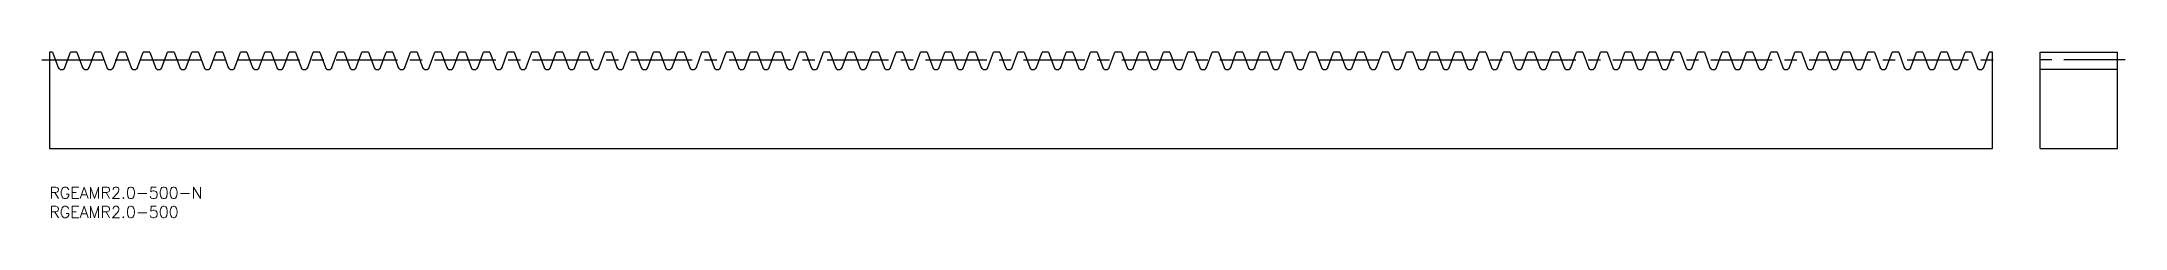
# Model space of a CAD drawing. Extents: x -2 to 537, y -8 to 35.
import ezdxf

# ---------------------------------------------------------------- set-up
doc = ezdxf.new("R2010")
doc.units = 0
doc.header["$LTSCALE"] = 0.5
doc.linetypes.add('CENTER', pattern=[50.8, 31.75, -6.35, 6.35, -6.35])
for name, color, linetype in [('MSM_CENTER', 1, 'CENTER'), ('MSM_CONTINUOUS', 7, 'CONTINUOUS'), ('MSM_PART_NUMBER', 7, 'CONTINUOUS')]:
    doc.layers.add(name, color=color, linetype=linetype)
doc.styles.get("Standard").update_dxf_attribs({"font": 'txt.shx', "height": 3, "bigfont": 'bigfont.shx'})

msp = doc.modelspace()

# ---------------------------------------------------------------- linework, layer by layer
at = {"layer": 'MSM_CENTER'}
for p, q in [((-2, 33), (504.66, 33)), ((537, 33), (513, 33))]:
    msp.add_line(p, q, dxfattribs=at)
at = {"layer": 'MSM_CONTINUOUS'}
for p, q in [((0.84, 35), (0, 35)), ((0, 35), (0, 10)), ((0.84, 35), (2.3, 31)), ((3.98, 31), (5.44, 35)), ((7.13, 35), (5.44, 35)), ((7.13, 35), (8.58, 31)), ((10.27, 31), (11.72, 35)), ((13.41, 35), (11.72, 35)), ((13.41, 35), (14.87, 31)), ((16.55, 31), (18.01, 35)), ((19.69, 35), (18.01, 35)), ((19.69, 35), (21.15, 31)), ((22.83, 31), (24.29, 35)), ((25.98, 35), (24.29, 35)), ((25.98, 35), (27.43, 31)), ((29.12, 31), (30.57, 35)), ((32.26, 35), (30.57, 35)), ((32.26, 35), (33.71, 31)), ((35.4, 31), (36.86, 35)), ((38.54, 35), (36.86, 35)), ((38.54, 35), (40, 31)), ((41.68, 31), (43.14, 35)), ((44.83, 35), (43.14, 35)), ((44.83, 35), (46.28, 31)), ((47.97, 31), (49.42, 35)), ((51.11, 35), (49.42, 35)), ((51.11, 35), (52.56, 31)), ((54.25, 31), (55.71, 35)), ((57.39, 35), (55.71, 35)), ((57.39, 35), (58.85, 31)), ((60.53, 31), (61.99, 35)), ((63.67, 35), (61.99, 35)), ((63.67, 35), (65.13, 31)), ((66.82, 31), (68.27, 35)), ((69.96, 35), (68.27, 35)), ((69.96, 35), (71.41, 31)), ((73.1, 31), (74.56, 35)), ((76.24, 35), (74.56, 35)), ((76.24, 35), (77.7, 31)), ((79.38, 31), (80.84, 35)), ((82.52, 35), (80.84, 35)), ((82.52, 35), (83.98, 31)), ((85.67, 31), (87.12, 35)), ((88.81, 35), (87.12, 35)), ((88.81, 35), (90.26, 31)), ((91.95, 31), (93.41, 35)), ((95.09, 35), (93.41, 35)), ((95.09, 35), (96.55, 31)), ((98.23, 31), (99.69, 35)), ((101.37, 35), (99.69, 35)), ((101.37, 35), (102.83, 31)), ((104.52, 31), (105.97, 35)), ((107.66, 35), (105.97, 35)), ((107.66, 35), (109.11, 31)), ((110.8, 31), (112.25, 35)), ((113.94, 35), (112.25, 35)), ((113.94, 35), (115.4, 31)), ((117.08, 31), (118.54, 35)), ((120.22, 35), (118.54, 35)), ((120.22, 35), (121.68, 31)), ((123.37, 31), (124.82, 35)), ((126.51, 35), (124.82, 35)), ((126.51, 35), (127.96, 31)), ((129.65, 31), (131.1, 35)), ((132.79, 35), (131.1, 35)), ((132.79, 35), (134.25, 31)), ((135.93, 31), (137.39, 35)), ((139.07, 35), (137.39, 35)), ((139.07, 35), (140.53, 31)), ((142.21, 31), (143.67, 35)), ((145.36, 35), (143.67, 35)), ((145.36, 35), (146.81, 31)), ((148.5, 31), (149.95, 35)), ((151.64, 35), (149.95, 35)), ((151.64, 35), (153.1, 31)), ((154.78, 31), (156.24, 35)), ((157.92, 35), (156.24, 35)), ((157.92, 35), (159.38, 31)), ((161.06, 31), (162.52, 35)), ((164.21, 35), (162.52, 35)), ((164.21, 35), (165.66, 31)), ((167.35, 31), (168.8, 35)), ((170.49, 35), (168.8, 35)), ((170.49, 35), (171.95, 31)), ((173.63, 31), (175.09, 35)), ((176.77, 35), (175.09, 35)), ((176.77, 35), (178.23, 31)), ((179.91, 31), (181.37, 35)), ((183.06, 35), (181.37, 35)), ((183.06, 35), (184.51, 31)), ((186.2, 31), (187.65, 35)), ((189.34, 35), (187.65, 35)), ((189.34, 35), (190.79, 31)), ((192.48, 31), (193.94, 35)), ((195.62, 35), (193.94, 35)), ((195.62, 35), (197.08, 31)), ((198.76, 31), (200.22, 35)), ((201.91, 35), (200.22, 35)), ((201.91, 35), (203.36, 31)), ((205.05, 31), (206.5, 35)), ((208.19, 35), (206.5, 35)), ((208.19, 35), (209.64, 31)), ((211.33, 31), (212.79, 35)), ((214.47, 35), (212.79, 35)), ((214.47, 35), (215.93, 31)), ((217.61, 31), (219.07, 35)), ((220.75, 35), (219.07, 35)), ((220.75, 35), (222.21, 31)), ((223.9, 31), (225.35, 35)), ((227.04, 35), (225.35, 35)), ((227.04, 35), (228.49, 31)), ((230.18, 31), (231.64, 35)), ((233.32, 35), (231.64, 35)), ((233.32, 35), (234.78, 31)), ((236.46, 31), (237.92, 35)), ((239.6, 35), (237.92, 35)), ((239.6, 35), (241.06, 31)), ((242.75, 31), (244.2, 35)), ((245.89, 35), (244.2, 35)), ((245.89, 35), (247.34, 31)), ((249.03, 31), (250.49, 35)), ((252.17, 35), (250.49, 35)), ((252.17, 35), (253.63, 31)), ((255.31, 31), (256.77, 35)), ((258.45, 35), (256.77, 35)), ((258.45, 35), (259.91, 31)), ((261.6, 31), (263.05, 35)), ((264.74, 35), (263.05, 35)), ((264.74, 35), (266.19, 31)), ((267.88, 31), (269.33, 35)), ((271.02, 35), (269.33, 35)), ((271.02, 35), (272.48, 31)), ((274.16, 31), (275.62, 35)), ((277.3, 35), (275.62, 35)), ((277.3, 35), (278.76, 31)), ((280.45, 31), (281.9, 35)), ((283.59, 35), (281.9, 35)), ((283.59, 35), (285.04, 31)), ((286.73, 31), (288.18, 35)), ((289.87, 35), (288.18, 35)), ((289.87, 35), (291.33, 31)), ((293.01, 31), (294.47, 35)), ((296.15, 35), (294.47, 35)), ((296.15, 35), (297.61, 31)), ((299.29, 31), (300.75, 35)), ((302.44, 35), (300.75, 35)), ((302.44, 35), (303.89, 31)), ((305.58, 31), (307.03, 35)), ((308.72, 35), (307.03, 35)), ((308.72, 35), (310.18, 31)), ((311.86, 31), (313.32, 35)), ((315, 35), (313.32, 35)), ((315, 35), (316.46, 31)), ((318.14, 31), (319.6, 35)), ((321.29, 35), (319.6, 35)), ((321.29, 35), (322.74, 31)), ((324.43, 31), (325.88, 35)), ((327.57, 35), (325.88, 35)), ((327.57, 35), (329.03, 31)), ((330.71, 31), (332.17, 35)), ((333.85, 35), (332.17, 35)), ((333.85, 35), (335.31, 31)), ((336.99, 31), (338.45, 35)), ((340.14, 35), (338.45, 35)), ((340.14, 35), (341.59, 31)), ((343.28, 31), (344.73, 35)), ((346.42, 35), (344.73, 35)), ((346.42, 35), (347.87, 31)), ((349.56, 31), (351.02, 35)), ((352.7, 35), (351.02, 35)), ((352.7, 35), (354.16, 31)), ((355.84, 31), (357.3, 35)), ((358.99, 35), (357.3, 35)), ((358.99, 35), (360.44, 31)), ((362.13, 31), (363.58, 35)), ((365.27, 35), (363.58, 35)), ((365.27, 35), (366.72, 31)), ((368.41, 31), (369.87, 35)), ((371.55, 35), (369.87, 35)), ((371.55, 35), (373.01, 31)), ((374.69, 31), (376.15, 35)), ((377.83, 35), (376.15, 35)), ((377.83, 35), (379.29, 31)), ((380.98, 31), (382.43, 35)), ((384.12, 35), (382.43, 35)), ((384.12, 35), (385.57, 31)), ((387.26, 31), (388.72, 35)), ((390.4, 35), (388.72, 35)), ((390.4, 35), (391.86, 31)), ((393.54, 31), (395, 35)), ((396.68, 35), (395, 35)), ((396.68, 35), (398.14, 31)), ((399.83, 31), (401.28, 35)), ((402.97, 35), (401.28, 35)), ((402.97, 35), (404.42, 31)), ((406.11, 31), (407.57, 35)), ((409.25, 35), (407.57, 35)), ((409.25, 35), (410.71, 31)), ((412.39, 31), (413.85, 35)), ((415.53, 35), (413.85, 35)), ((415.53, 35), (416.99, 31)), ((418.68, 31), (420.13, 35)), ((421.82, 35), (420.13, 35)), ((421.82, 35), (423.27, 31)), ((424.96, 31), (426.41, 35)), ((428.1, 35), (426.41, 35)), ((428.1, 35), (429.56, 31)), ((431.24, 31), (432.7, 35)), ((434.38, 35), (432.7, 35)), ((434.38, 35), (435.84, 31)), ((437.53, 31), (438.98, 35)), ((440.67, 35), (438.98, 35)), ((440.67, 35), (442.12, 31)), ((443.81, 31), (445.26, 35)), ((446.95, 35), (445.26, 35)), ((446.95, 35), (448.41, 31)), ((450.09, 31), (451.55, 35)), ((453.23, 35), (451.55, 35)), ((453.23, 35), (454.69, 31)), ((456.37, 31), (457.83, 35)), ((459.52, 35), (457.83, 35)), ((459.52, 35), (460.97, 31)), ((462.66, 31), (464.11, 35)), ((465.8, 35), (464.11, 35)), ((465.8, 35), (467.26, 31)), ((468.94, 31), (470.4, 35)), ((472.08, 35), (470.4, 35)), ((472.08, 35), (473.54, 31)), ((475.22, 31), (476.68, 35)), ((478.37, 35), (476.68, 35)), ((478.37, 35), (479.82, 31)), ((481.51, 31), (482.96, 35)), ((484.65, 35), (482.96, 35)), ((484.65, 35), (486.11, 31)), ((487.79, 31), (489.25, 35)), ((490.93, 35), (489.25, 35)), ((490.93, 35), (492.39, 31)), ((494.07, 31), (495.53, 35)), ((497.22, 35), (495.53, 35)), ((497.22, 35), (498.67, 31)), ((500.36, 31), (501.81, 35)), ((502.66, 35), (501.81, 35)), ((502.66, 10), (502.66, 35)), ((515, 35), (535, 35)), ((515, 10), (515, 35)), ((535, 10), (535, 35)), ((3.01, 30.5), (3.27, 30.5)), ((9.3, 30.5), (9.55, 30.5)), ((15.58, 30.5), (15.84, 30.5)), ((21.86, 30.5), (22.12, 30.5)), ((28.15, 30.5), (28.4, 30.5)), ((34.43, 30.5), (34.69, 30.5)), ((40.71, 30.5), (40.97, 30.5)), ((47, 30.5), (47.25, 30.5)), ((53.28, 30.5), (53.54, 30.5)), ((59.56, 30.5), (59.82, 30.5)), ((65.84, 30.5), (66.1, 30.5)), ((72.13, 30.5), (72.39, 30.5)), ((78.41, 30.5), (78.67, 30.5)), ((84.69, 30.5), (84.95, 30.5)), ((90.98, 30.5), (91.24, 30.5)), ((97.26, 30.5), (97.52, 30.5)), ((103.54, 30.5), (103.8, 30.5)), ((109.83, 30.5), (110.08, 30.5)), ((116.11, 30.5), (116.37, 30.5)), ((122.39, 30.5), (122.65, 30.5)), ((128.68, 30.5), (128.93, 30.5)), ((134.96, 30.5), (135.22, 30.5)), ((141.24, 30.5), (141.5, 30.5)), ((147.53, 30.5), (147.78, 30.5)), ((153.81, 30.5), (154.07, 30.5)), ((160.09, 30.5), (160.35, 30.5)), ((166.38, 30.5), (166.63, 30.5)), ((172.66, 30.5), (172.92, 30.5)), ((178.94, 30.5), (179.2, 30.5)), ((185.23, 30.5), (185.48, 30.5)), ((191.51, 30.5), (191.77, 30.5)), ((197.79, 30.5), (198.05, 30.5)), ((204.08, 30.5), (204.33, 30.5)), ((210.36, 30.5), (210.62, 30.5)), ((216.64, 30.5), (216.9, 30.5)), ((222.92, 30.5), (223.18, 30.5)), ((229.21, 30.5), (229.47, 30.5)), ((235.49, 30.5), (235.75, 30.5)), ((241.77, 30.5), (242.03, 30.5)), ((248.06, 30.5), (248.32, 30.5)), ((254.34, 30.5), (254.6, 30.5)), ((260.62, 30.5), (260.88, 30.5)), ((266.91, 30.5), (267.16, 30.5)), ((273.19, 30.5), (273.45, 30.5)), ((279.47, 30.5), (279.73, 30.5)), ((285.76, 30.5), (286.01, 30.5)), ((292.04, 30.5), (292.3, 30.5)), ((298.32, 30.5), (298.58, 30.5)), ((304.61, 30.5), (304.86, 30.5)), ((310.89, 30.5), (311.15, 30.5)), ((317.17, 30.5), (317.43, 30.5)), ((323.46, 30.5), (323.71, 30.5)), ((329.74, 30.5), (330, 30.5)), ((336.02, 30.5), (336.28, 30.5)), ((342.31, 30.5), (342.56, 30.5)), ((348.59, 30.5), (348.85, 30.5)), ((354.87, 30.5), (355.13, 30.5)), ((361.16, 30.5), (361.41, 30.5)), ((367.44, 30.5), (367.7, 30.5)), ((373.72, 30.5), (373.98, 30.5)), ((380, 30.5), (380.26, 30.5)), ((386.29, 30.5), (386.55, 30.5)), ((392.57, 30.5), (392.83, 30.5)), ((398.85, 30.5), (399.11, 30.5)), ((405.14, 30.5), (405.4, 30.5)), ((411.42, 30.5), (411.68, 30.5)), ((417.7, 30.5), (417.96, 30.5)), ((423.99, 30.5), (424.24, 30.5)), ((430.27, 30.5), (430.53, 30.5)), ((436.55, 30.5), (436.81, 30.5)), ((442.84, 30.5), (443.09, 30.5)), ((449.12, 30.5), (449.38, 30.5)), ((455.4, 30.5), (455.66, 30.5)), ((461.69, 30.5), (461.94, 30.5)), ((467.97, 30.5), (468.23, 30.5)), ((474.25, 30.5), (474.51, 30.5)), ((480.54, 30.5), (480.79, 30.5)), ((486.82, 30.5), (487.08, 30.5)), ((493.1, 30.5), (493.36, 30.5)), ((499.39, 30.5), (499.64, 30.5)), ((535, 30.5), (515, 30.5)), ((0, 10), (502.66, 10)), ((515, 10), (535, 10))]:
    msp.add_line(p, q, dxfattribs=at)
for centre, start, end in [((3.01, 31.26), 200, 270), ((3.27, 31.26), 270, 340), ((9.3, 31.26), 200, 270), ((9.55, 31.26), 270, 340), ((15.58, 31.26), 200, 270), ((15.84, 31.26), 270, 340), ((21.86, 31.26), 200, 270), ((22.12, 31.26), 270, 340), ((28.15, 31.26), 200, 270), ((28.4, 31.26), 270, 340), ((34.43, 31.26), 200, 270), ((34.69, 31.26), 270, 340), ((40.71, 31.26), 200, 270), ((40.97, 31.26), 270, 340), ((47, 31.26), 200, 270), ((47.25, 31.26), 270, 340), ((53.28, 31.26), 200, 270), ((53.54, 31.26), 270, 340), ((59.56, 31.26), 200, 270), ((59.82, 31.26), 270, 340), ((65.84, 31.26), 200, 270), ((66.1, 31.26), 270, 340), ((72.13, 31.26), 200, 270), ((72.39, 31.26), 270, 340), ((78.41, 31.26), 200, 270), ((78.67, 31.26), 270, 340), ((84.69, 31.26), 200, 270), ((84.95, 31.26), 270, 340), ((90.98, 31.26), 200, 270), ((91.24, 31.26), 270, 340), ((97.26, 31.26), 200, 270), ((97.52, 31.26), 270, 340), ((103.54, 31.26), 200, 270), ((103.8, 31.26), 270, 340), ((109.83, 31.26), 200, 270), ((110.08, 31.26), 270, 340), ((116.11, 31.26), 200, 270), ((116.37, 31.26), 270, 340), ((122.39, 31.26), 200, 270), ((122.65, 31.26), 270, 340), ((128.68, 31.26), 200, 270), ((128.93, 31.26), 270, 340), ((134.96, 31.26), 200, 270), ((135.22, 31.26), 270, 340), ((141.24, 31.26), 200, 270), ((141.5, 31.26), 270, 340), ((147.53, 31.26), 200, 270), ((147.78, 31.26), 270, 340), ((153.81, 31.26), 200, 270), ((154.07, 31.26), 270, 340), ((160.09, 31.26), 200, 270), ((160.35, 31.26), 270, 340), ((166.38, 31.26), 200, 270), ((166.63, 31.26), 270, 340), ((172.66, 31.26), 200, 270), ((172.92, 31.26), 270, 340), ((178.94, 31.26), 200, 270), ((179.2, 31.26), 270, 340), ((185.23, 31.26), 200, 270), ((185.48, 31.26), 270, 340), ((191.51, 31.26), 200, 270), ((191.77, 31.26), 270, 340), ((197.79, 31.26), 200, 270), ((198.05, 31.26), 270, 340), ((204.08, 31.26), 200, 270), ((204.33, 31.26), 270, 340), ((210.36, 31.26), 200, 270), ((210.62, 31.26), 270, 340), ((216.64, 31.26), 200, 270), ((216.9, 31.26), 270, 340), ((222.92, 31.26), 200, 270), ((223.18, 31.26), 270, 340), ((229.21, 31.26), 200, 270), ((229.47, 31.26), 270, 340), ((235.49, 31.26), 200, 270), ((235.75, 31.26), 270, 340), ((241.77, 31.26), 200, 270), ((242.03, 31.26), 270, 340), ((248.06, 31.26), 200, 270), ((248.32, 31.26), 270, 340), ((254.34, 31.26), 200, 270), ((254.6, 31.26), 270, 340), ((260.62, 31.26), 200, 270), ((260.88, 31.26), 270, 340), ((266.91, 31.26), 200, 270), ((267.16, 31.26), 270, 340), ((273.19, 31.26), 200, 270), ((273.45, 31.26), 270, 340), ((279.47, 31.26), 200, 270), ((279.73, 31.26), 270, 340), ((285.76, 31.26), 200, 270), ((286.01, 31.26), 270, 340), ((292.04, 31.26), 200, 270), ((292.3, 31.26), 270, 340), ((298.32, 31.26), 200, 270), ((298.58, 31.26), 270, 340), ((304.61, 31.26), 200, 270), ((304.86, 31.26), 270, 340), ((310.89, 31.26), 200, 270), ((311.15, 31.26), 270, 340), ((317.17, 31.26), 200, 270), ((317.43, 31.26), 270, 340), ((323.46, 31.26), 200, 270), ((323.71, 31.26), 270, 340), ((329.74, 31.26), 200, 270), ((330, 31.26), 270, 340), ((336.02, 31.26), 200, 270), ((336.28, 31.26), 270, 340), ((342.31, 31.26), 200, 270), ((342.56, 31.26), 270, 340), ((348.59, 31.26), 200, 270), ((348.85, 31.26), 270, 340), ((354.87, 31.26), 200, 270), ((355.13, 31.26), 270, 340), ((361.16, 31.26), 200, 270), ((361.41, 31.26), 270, 340), ((367.44, 31.26), 200, 270), ((367.7, 31.26), 270, 340), ((373.72, 31.26), 200, 270), ((373.98, 31.26), 270, 340), ((380, 31.26), 200, 270), ((380.26, 31.26), 270, 340), ((386.29, 31.26), 200, 270), ((386.55, 31.26), 270, 340), ((392.57, 31.26), 200, 270), ((392.83, 31.26), 270, 340), ((398.85, 31.26), 200, 270), ((399.11, 31.26), 270, 340), ((405.14, 31.26), 200, 270), ((405.4, 31.26), 270, 340), ((411.42, 31.26), 200, 270), ((411.68, 31.26), 270, 340), ((417.7, 31.26), 200, 270), ((417.96, 31.26), 270, 340), ((423.99, 31.26), 200, 270), ((424.24, 31.26), 270, 340), ((430.27, 31.26), 200, 270), ((430.53, 31.26), 270, 340), ((436.55, 31.26), 200, 270), ((436.81, 31.26), 270, 340), ((442.84, 31.26), 200, 270), ((443.09, 31.26), 270, 340), ((449.12, 31.26), 200, 270), ((449.38, 31.26), 270, 340), ((455.4, 31.26), 200, 270), ((455.66, 31.26), 270, 340), ((461.69, 31.26), 200, 270), ((461.94, 31.26), 270, 340), ((467.97, 31.26), 200, 270), ((468.23, 31.26), 270, 340), ((474.25, 31.26), 200, 270), ((474.51, 31.26), 270, 340), ((480.54, 31.26), 200, 270), ((480.79, 31.26), 270, 340), ((486.82, 31.26), 200, 270), ((487.08, 31.26), 270, 340), ((493.1, 31.26), 200, 270), ((493.36, 31.26), 270, 340), ((499.39, 31.26), 200, 270), ((499.64, 31.26), 270, 340)]:
    msp.add_arc(centre, 0.76, start, end, dxfattribs=at)

# ---------------------------------------------------------------- texts
at = {"layer": 'MSM_PART_NUMBER', "linetype": 'CONTINUOUS'}
for s, p in [('RGEAMR2.0-500-N', (0, -3)), ('RGEAMR2.0-500', (0, -8))]:
    msp.add_text(s, height=3, dxfattribs=at).set_placement(p)

doc.saveas('drawing.dxf')
